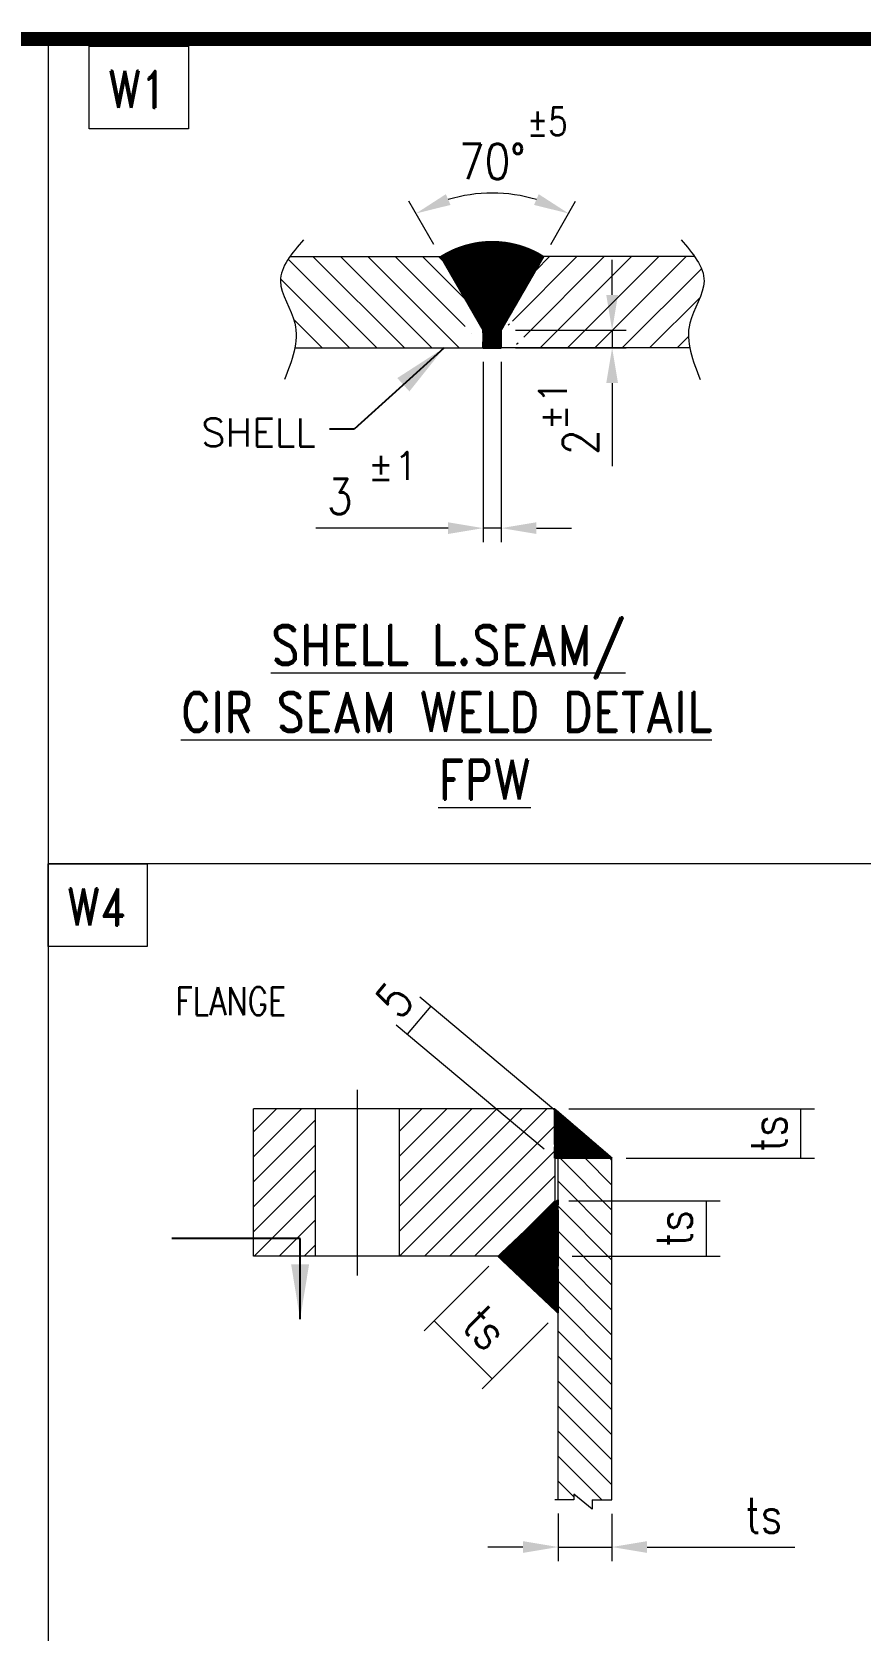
# Model space of a CAD drawing. Header units: inches. Extents: x -23478 to -9690, y -25762 to 11324.
# Drawn here: x -19582 to -19111, y 10298 to 11208 of the extents above; entities that cross this region are included whole.
import ezdxf
from ezdxf.enums import TextEntityAlignment as Align

# ---------------------------------------------------------------- set-up
doc = ezdxf.new("R2010")
doc.units = ezdxf.units.IN
doc.header["$LTSCALE"] = 200
doc.header["$MEASUREMENT"] = 0
doc.linetypes.add('CENTER2', pattern=[1.125, 0.75, -0.125, 0.125, -0.125])
doc.linetypes.add('DASHED', pattern=[0.75, 0.5, -0.25])
for name, color, linetype, lineweight in [('AM_5', 3, 'Continuous', 15), ('HAT', 8, 'Continuous', 9), ('OBJECT', 7, 'Continuous', 18)]:
    doc.layers.add(name, color=color, linetype=linetype, lineweight=lineweight)
for name, color, linetype in [('BORDER1', 3, 'Continuous'), ('BORDER2', 7, 'Continuous'), ('DIM', 1, 'Continuous'), ('DIMENSION', 8, 'Continuous'), ('EQ', 7, 'Continuous'), ('hatch', 120, 'Continuous'), ('text', 3, 'Continuous')]:
    doc.layers.add(name, color=color, linetype=linetype)
doc.styles.add('ROMANC', font='ROMANC', dxfattribs={"height": 5})
doc.styles.add('ROMAND', font='romand.shx', dxfattribs={"width": 0.8})
doc.styles.add('ROMANS', font='romans.shx', dxfattribs={"width": 0.85})
doc.styles.add('ROMANT', font='romant.shx')
doc.styles.add('RS', font='ROMANS.shx', dxfattribs={"width": 0.8})
doc.styles.get("Standard").update_dxf_attribs({"font": 'romans.shx'})
doc.dimstyles.new('2-12.5', dxfattribs={"dimscale": 12.5, "dimtxt": 2, "dimasz": 2.5, "dimexe": 1.25, "dimexo": 1.25, "dimgap": 1, "dimtad": 1, "dimdec": 0, "dimzin": 4, "dimdsep": 46, "dimtxsty": 'RS', "dimcen": 1, "dimclrd": 252, "dimclre": 252, "dimclrt": 3, "dimadec": 1, "dimazin": 1, "dimtfac": 1, "dimtdec": 0, "dimtmove": 0, "dimatfit": 3, "dimfxl": 1, "dimtfill": 1, "dimtfillclr": 256, "dimtzin": 0, "dimlwd": -1, "dimlwe": -1, "dimarcsym": 1})
doc.dimstyles.new('VEP-8', dxfattribs={"dimscale": 8, "dimtxt": 2.5, "dimasz": 2.5, "dimexe": 1, "dimexo": 1, "dimgap": 1, "dimtad": 1, "dimdec": 1, "dimlfac": -1, "dimzin": 9, "dimdsep": 46, "dimtxsty": 'ROMANS', "dimcen": 0, "dimclrd": 256, "dimclre": 256, "dimclrt": 3, "dimadec": 0, "dimazin": 2, "dimtfac": 1, "dimtdec": 1, "dimtmove": 0, "dimatfit": 3, "dimfxl": 1, "dimlwd": -1, "dimlwe": -1, "dimarcsym": 1})
doc.dimstyles.new('VEP-8$0', dxfattribs={"dimscale": 8, "dimtxt": 2.5, "dimasz": 2.5, "dimexe": 1, "dimexo": 1, "dimgap": 1, "dimtad": 1, "dimdec": 1, "dimlfac": -1, "dimzin": 9, "dimdsep": 46, "dimtxsty": 'ROMANS', "dimcen": 0, "dimclrd": 256, "dimclre": 256, "dimclrt": 3, "dimadec": 0, "dimazin": 2, "dimtfac": 1, "dimtdec": 1, "dimtmove": 0, "dimatfit": 3, "dimfxl": 1, "dimlwd": -1, "dimlwe": -1, "dimarcsym": 1})
pattern_1 = [(90.40990244, (8851.33008, 26840.599126), (-0.06249840057, -0.00044713038), []), (180.40990244, (8851.33008, 26840.599126), (0.00044713038, -0.06249840057), [])]

# ---------------------------------------------------------------- blocks, each defined once
blk = doc.blocks.new('*D95')
at = {"layer": 'AM_5', "color": 8, "transparency": 16777216}
for p, q in [((-19251.66, 11058.3), (-19251.66, 11078.3)), ((-19306.73, 11038.3), (-19243.66, 11038.3)), ((-19251.66, 11038.3), (-19251.66, 11028.1)), ((-19306.73, 11028.1), (-19243.66, 11028.1)), ((-19251.66, 11008.1), (-19251.66, 10960.77))]:
    blk.add_line(p, q, dxfattribs=at)
for points in [[(-19254.99, 11058.3), (-19248.32, 11058.3), (-19251.66, 11038.3)], [(-19254.99, 11008.1), (-19248.32, 11008.1), (-19251.66, 11028.1)]]:
    blk.add_solid(points, dxfattribs=at)
at = {"layer": 'Defpoints', "color": 0, "transparency": 16777216}
for p in [(-19314.73, 11038.3), (-19314.73, 11028.1), (-19251.66, 11028.1)]:
    blk.add_point(p, dxfattribs=at)
at = {"layer": 'AM_5', "color": 3, "transparency": 16777216, "insert": (-19269.66, 10974.43), "char_height": 20, "attachment_point": 5, "rotation": 90, "style": 'ROMANS'}
blk.add_mtext('2', dxfattribs=at)
blk = doc.blocks.new('*D96')
at = {"layer": 'AM_5', "color": 8, "transparency": 16777216}
for p, q in [((-19325.03, 11020.1), (-19325.03, 10917.48)), ((-19314.73, 11020.1), (-19314.73, 10917.48)), ((-19345.03, 10925.48), (-19420.36, 10925.48)), ((-19314.73, 10925.48), (-19325.03, 10925.48)), ((-19294.73, 10925.48), (-19274.73, 10925.48))]:
    blk.add_line(p, q, dxfattribs=at)
for points in [[(-19345.03, 10928.82), (-19345.03, 10922.15), (-19325.03, 10925.48)], [(-19294.73, 10928.82), (-19294.73, 10922.15), (-19314.73, 10925.48)]]:
    blk.add_solid(points, dxfattribs=at)
at = {"layer": 'Defpoints', "color": 0, "transparency": 16777216}
for p in [(-19325.03, 11028.1), (-19314.73, 11028.1), (-19314.73, 10925.48)]:
    blk.add_point(p, dxfattribs=at)
at = {"layer": 'AM_5', "color": 3, "transparency": 16777216, "insert": (-19406.7, 10943.48), "char_height": 20, "attachment_point": 5, "style": 'ROMANS'}
blk.add_mtext('3', dxfattribs=at)
blk = doc.blocks.new('*D97')
at = {"layer": 'AM_5', "color": 8, "transparency": 16777216}
for p, q in [((-19353.16, 11087.03), (-19367.33, 11111.58)), ((-19286.59, 11087.03), (-19272.42, 11111.58))]:
    blk.add_line(p, q, dxfattribs=at)
blk.add_arc((-19319.88, 11029.38), 86.91, 73.2143, 106.7857, dxfattribs=at)
for points in [[(-19343.65, 11109.53), (-19346.3, 11115.65), (-19363.33, 11104.65)], [(-19293.45, 11115.65), (-19296.1, 11109.53), (-19276.42, 11104.65)]]:
    blk.add_solid(points, dxfattribs=at)
at = {"layer": 'Defpoints', "color": 0, "transparency": 16777216}
for p in [(-19304.79, 11114.97), (-19349.16, 11080.1), (-19290.59, 11080.1), (-19325.03, 11038.3), (-19314.73, 11038.3)]:
    blk.add_point(p, dxfattribs=at)
at = {"layer": 'AM_5', "color": 3, "transparency": 16777216, "insert": (-19319.88, 11134.29), "char_height": 20, "attachment_point": 5, "style": 'ROMANS'}
blk.add_mtext('70%%D', dxfattribs=at)
blk = doc.blocks.new('*D98')
at = {"layer": 'AM_5', "color": 8, "transparency": 16777216}
for p, q in [((-19282.4, 10364.37), (-19282.4, 10337.27)), ((-19251.76, 10364.21), (-19251.76, 10337.27)), ((-19302.4, 10345.27), (-19322.4, 10345.27)), ((-19282.4, 10345.27), (-19251.76, 10345.27)), ((-19231.76, 10345.27), (-19147.62, 10345.27))]:
    blk.add_line(p, q, dxfattribs=at)
for points in [[(-19302.4, 10348.6), (-19302.4, 10341.93), (-19282.4, 10345.27)], [(-19231.76, 10348.6), (-19231.76, 10341.93), (-19251.76, 10345.27)]]:
    blk.add_solid(points, dxfattribs=at)
at = {"layer": 'Defpoints', "color": 0, "transparency": 16777216}
for p in [(-19282.4, 10372.37), (-19251.76, 10372.21), (-19251.76, 10345.27)]:
    blk.add_point(p, dxfattribs=at)
at = {"layer": 'AM_5', "color": 3, "transparency": 16777216, "insert": (-19165.33, 10363.27), "char_height": 20, "attachment_point": 5, "style": 'ROMANS'}
blk.add_mtext('ts', dxfattribs=at)
blk = doc.blocks.new('*D99')
at = {"layer": 'AM_5', "color": 8, "transparency": 16777216}
for p, q in [((-19276.26, 10594.75), (-19136.5, 10594.75)), ((-19144.5, 10594.75), (-19144.5, 10566.66)), ((-19243.76, 10566.66), (-19136.5, 10566.66))]:
    blk.add_line(p, q, dxfattribs=at)
at = {"layer": 'Defpoints', "color": 0, "transparency": 16777216}
for p in [(-19284.26, 10594.75, -0.21), (-19251.76, 10566.66, -0.21), (-19144.5, 10566.66)]:
    blk.add_point(p, dxfattribs=at)
at = {"layer": 'AM_5', "color": 3, "transparency": 16777216, "insert": (-19162.5, 10580.7), "char_height": 20, "attachment_point": 5, "rotation": 90, "style": 'ROMANS'}
blk.add_mtext('ts', dxfattribs=at)
blk = doc.blocks.new('*D100')
at = {"layer": 'AM_5', "color": 8, "transparency": 16777216}
for p, q in [((-19276.26, 10542.5), (-19190.23, 10542.5)), ((-19198.23, 10542.5), (-19198.23, 10510.81)), ((-19274.4, 10510.81), (-19190.23, 10510.81))]:
    blk.add_line(p, q, dxfattribs=at)
at = {"layer": 'Defpoints', "color": 0, "transparency": 16777216}
for p in [(-19284.26, 10542.5, -0.21), (-19282.4, 10510.81, -0.21), (-19198.23, 10510.81)]:
    blk.add_point(p, dxfattribs=at)
at = {"layer": 'AM_5', "color": 3, "transparency": 16777216, "insert": (-19216.23, 10526.65), "char_height": 20, "attachment_point": 5, "rotation": 90, "style": 'ROMANS'}
blk.add_mtext('ts', dxfattribs=at)
blk = doc.blocks.new('*D101')
at = {"layer": 'AM_5', "color": 8, "transparency": 16777216}
for p, q in [((-19257.88, 10571.8), (-19361.07, 10658.38)), ((-19354.94, 10653.24), (-19368.37, 10637.23)), ((-19290.38, 10571.8), (-19374.5, 10642.38))]:
    blk.add_line(p, q, dxfattribs=at)
at = {"layer": 'Defpoints', "color": 0, "transparency": 16777216}
for p in [(-19368.37, 10637.23), (-19284.25, 10566.66, -0.21), (-19251.75, 10566.66, -0.21)]:
    blk.add_point(p, dxfattribs=at)
at = {"layer": 'AM_5', "color": 3, "transparency": 16777216, "insert": (-19375.44, 10656.81), "char_height": 20, "attachment_point": 5, "rotation": 50, "style": 'ROMANS'}
blk.add_mtext('5', dxfattribs=at)
blk = doc.blocks.new('*D102')
at = {"layer": 'AM_5', "color": 8, "transparency": 16777216}
for p, q in [((-19321.75, 10505.15), (-19358.57, 10468.33)), ((-19352.92, 10473.98), (-19320.01, 10441.08)), ((-19288.06, 10473.02), (-19325.67, 10435.42))]:
    blk.add_line(p, q, dxfattribs=at)
at = {"layer": 'Defpoints', "color": 0, "transparency": 16777216}
for p in [(-19316.09, 10510.81), (-19282.4, 10478.68), (-19320.01, 10441.08)]:
    blk.add_point(p, dxfattribs=at)
at = {"layer": 'AM_5', "color": 3, "transparency": 16777216, "insert": (-19323.74, 10470.26), "char_height": 20, "attachment_point": 5, "rotation": 315, "style": 'ROMANS'}
blk.add_mtext('ts', dxfattribs=at)
blk = doc.blocks.new('*U44')
at = {"layer": 'BORDER1', "color": 154, "true_color": 0x1859a9, "const_width": 1}
blk.add_lwpolyline([(0, 564), (796, 564), (796, 0), (0, 0)], close=True, dxfattribs=at)
at = {"layer": 'BORDER2', "flags": 8}
for tag, height, style, p in [('REV-B', 2.7, 'ROMANS', (662.76, 125.68)), ('REV-A', 2.7, 'ROMANS', (662.76, 118.68)), ('RE-B', 7, 'ROMANT', (745.34, 6.15))]:
    blk.add_attdef(tag, text='', height=height, dxfattribs=dict(at, style=style)).set_placement(p, align=Align.CENTER)
at = {"layer": 'BORDER2', "style": 'ROMANS', "width": 4.59626}
for tag, p, p2 in [('DATE-B', (668.47, 125.68), (681.47, 125.68)), ('DATE-A', (668.47, 118.68), (681.47, 118.68))]:
    blk.add_attdef(tag, text='', height=2.7, dxfattribs=at).set_placement(p, p2, align=Align.FIT)
at = {"layer": 'BORDER2'}
for tag, height, style, p in [('DRN-B', 2.7, 'ROMANS', (689.55, 125.68)), ('CHD-B', 2.7, 'ROMANS', (701.61, 125.68)), ('APD-B', 2.7, 'ROMANS', (713.32, 125.68)), ('DRN-A', 2.7, 'ROMANS', (689.55, 118.68)), ('CHD-A', 2.7, 'ROMANS', (701.61, 118.68)), ('APD-A', 2.7, 'ROMANS', (713.32, 118.68)), ('CONS_CONT_VEND', 3.5, 'ROMANC', (726, 61.94))]:
    blk.add_attdef(tag, text='', height=height, dxfattribs=dict(at, style=style)).set_placement(p, align=Align.CENTER)
at = {"layer": 'BORDER2', "style": 'ROMANS', "width": 0.8}
for tag, p, height in [('1:X', (670.77, 103.49), 3), ('LOC', (709.61, 103.49), 3), ('PROJ_NO', (774.84, 103.49), 3), ('CONS_DRG_NO', (681.74, 53.26), 2.5)]:
    blk.add_attdef(tag, p, '', height=height, dxfattribs=at)
at = {"layer": 'BORDER2', "lineweight": 30, "width": 0.8, "flags": 104}
for tag, p in [('COMMENTS-B', (719.88, 127.5)), ('COMMENTS-A', (719.88, 120.5))]:
    blk.add_attdef(tag, text='', height=2.2, dxfattribs=at).set_placement(p, align=Align.MIDDLE_LEFT)
at = {"layer": 'BORDER2', "style": 'ROMANS', "width": 0.8}
for tag, p in [('PROJECT_TITLE_1', (726, 45.91)), ('PROJECT_TITLE_2', (726, 40.58))]:
    blk.add_attdef(tag, text='', height=3.5, dxfattribs=at).set_placement(p, align=Align.MIDDLE)
at = {"layer": 'BORDER2', "style": 'ROMANT', "width": 0.8}
for tag, p in [('DRG_TITLE_1', (726, 29.73)), ('DRG_TITLE_2', (726, 23.03)), ('DRG_TITLE_3', (726, 16.33))]:
    blk.add_attdef(tag, text='', height=4, dxfattribs=at).set_placement(p, align=Align.CENTER)
at = {"layer": 'BORDER2', "style": 'ROMANT'}
for tag, p in [('AR', (668.95, 6.15)), ('PA', (683.03, 6.15)), ('DC', (697.09, 6.15)), ('TS', (775.94, 6.15))]:
    blk.add_attdef(tag, p, '', height=7, dxfattribs=at)
for tag, p in [('SRNO', (736.79, 6.15)), ('SH', (771.83, 6.2))]:
    blk.add_attdef(tag, text='', height=7, dxfattribs=at).set_placement(p, align=Align.RIGHT)
at = {"layer": 'BORDER2', "style": 'ROMANS', "flags": 2}
blk.add_attdef('TB_VERSION', text='', height=2, dxfattribs=at).set_placement((1, -1), align=Align.TOP_LEFT)

msp = doc.modelspace()

# ---------------------------------------------------------------- hatches: boundary and pattern name
at = {"layer": 'DIMENSION', "linetype": 'DASHED'}
h = msp.add_hatch(dxfattribs=at)
h.set_pattern_fill('ANSI37', color=5, scale=0.5, angle=45.4099)
h.set_pattern_definition([(90.40990244, (8851.33008, 26728.67113), (-0.06249840057, -0.00044713038), []), (180.40990244, (8851.33008, 26728.67113), (0.00044713038, -0.06249840057), [])])
edge = h.paths.add_edge_path()
edge.add_arc((-19319.88, 11033.71), 54.86, 57.73704, 122.26296)
edge.add_line((-19349.16, 11080.1), (-19328.74, 11044.73))
edge.add_ellipse((-19320.03, 11033.47), major_axis=(18.11, 0), ratio=0.709682, start_angle=60.33991, end_angle=118.74906, ccw=False)
edge.add_line((-19311.07, 11044.63), (-19290.59, 11080.1))
edge = h.paths.add_edge_path()
edge.add_line((-19314.73, 11038.3), (-19311.07, 11044.63))
edge.add_ellipse((-19320.03, 11033.47), major_axis=(18.11, 0), ratio=0.709682, start_angle=60.33991, end_angle=118.74906)
edge.add_line((-19328.74, 11044.73), (-19325.03, 11038.3))
edge.add_line((-19325.03, 11038.3), (-19325.03, 11028.1))
edge.add_line((-19325.03, 11028.1), (-19319.88, 11028.1))
edge.add_line((-19319.88, 11028.1), (-19314.73, 11028.1))
edge.add_line((-19314.73, 11028.1), (-19314.73, 11038.3))
h = msp.add_hatch(dxfattribs=at)
h.set_pattern_fill('ANSI37', color=5, scale=0.5, angle=45.4099024)
h.paths.add_polyline_path([(-19284.26, 10594.74), (-19284.26, 10566.66), (-19251.76, 10566.87)])
h = msp.add_hatch(dxfattribs=at)
h.set_pattern_fill('ANSI37', color=5, scale=0.5, angle=45.4099)
h.set_pattern_definition(pattern_1)
h.paths.add_polyline_path([(-19282.4, 10510.81), (-19316.46, 10510.81), (-19282.4, 10543)])
h = msp.add_hatch(dxfattribs=at)
h.set_pattern_fill('ANSI37', color=5, scale=0.5, angle=45.4099)
h.set_pattern_definition(pattern_1)
h.paths.add_polyline_path([(-19282.4, 10510.81), (-19316.46, 10510.81), (-19282.4, 10478.61)])
at = {"layer": 'HAT', "lineweight": 15, "ltscale": 0.02}
h = msp.add_hatch(dxfattribs=at)
h.set_pattern_fill('ANSI31', color=256, scale=3.466902, angle=90)
h.set_pattern_definition([(135, (-117907.341, 61214.914), (-7.7834164, -7.7834164), [])])
edge = h.paths.add_edge_path()
edge.add_ellipse((-19320.03, 11033.47), major_axis=(18.11, 0), ratio=0.709682, start_angle=118.74906, end_angle=204.6865, ccw=False)
edge.add_line((-19328.74, 11044.73), (-19347.39, 11077.04))
edge.add_line((-19347.39, 11077.04), (-19350.46, 11080.1))
edge.add_line((-19350.46, 11080.1), (-19435.07, 11080.1))
edge.add_spline(control_points=[(-19435.07, 11080.1), (-19438.27, 11075.56), (-19444.1, 11063.54), (-19430.82, 11045.8), (-19431.35, 11032.82), (-19432.27, 11028.1)], knot_values=[25.813643, 25.813643, 25.813643, 25.813643, 62.193451, 120.652531, 153.865408, 153.865408, 153.865408, 153.865408], degree=3, periodic=0)
edge.add_line((-19432.27, 11028.1), (-19336.48, 11028.1))
h = msp.add_hatch(dxfattribs=at)
h.set_pattern_fill('ANSI31,_O', color=256, scale=3.466909)
h.set_pattern_definition([(45, (-31011.033, 10766.85), (-7.783432, 7.783432), [])])
edge = h.paths.add_edge_path()
edge.add_line((-19290.59, 11080.1), (-19311.07, 11044.63))
edge.add_ellipse((-19320.03, 11033.47), major_axis=(18.11, 0), ratio=0.709682, start_angle=-24.6865, end_angle=60.33991, ccw=False)
edge.add_line((-19303.58, 11028.1), (-19208, 11028.1))
edge.add_spline(control_points=[(-19201.58, 11010.05), (-19205.81, 11020.83), (-19213.3, 11039.95), (-19195.65, 11063.54), (-19201.49, 11075.56), (-19204.69, 11080.1)], knot_values=[25.813643, 25.813643, 25.813643, 25.813643, 101.195715, 159.654795, 196.034603, 196.034603, 196.034603, 196.034603], degree=3, periodic=0)
edge.add_line((-19204.69, 11080.1), (-19290.59, 11080.1))
at = {"layer": 'HAT', "lineweight": 15}
h = msp.add_hatch(dxfattribs=at)
h.set_pattern_fill('ANSI31', color=256, scale=80.481653, style=0)
h.set_pattern_definition([(45, (-95189.152, -45703.073), (-7.1136403, 7.1136403), [])])
h.paths.add_polyline_path([(-19420.63, 10594.75), (-19455.71, 10594.75), (-19455.71, 10510.81), (-19430.6, 10510.81), (-19420.63, 10510.81)])
h = msp.add_hatch(dxfattribs=at)
h.set_pattern_fill('ANSI31', color=256, scale=80.481653, style=0)
h.set_pattern_definition([(45, (-62439.793, -29383.561), (-7.1136403, 7.1136403), [])])
h.paths.add_polyline_path([(-19284.26, 10594.75), (-19372.83, 10594.75), (-19372.83, 10510.81), (-19284.26, 10510.81)])
h = msp.add_hatch(dxfattribs=at)
h.set_pattern_fill('ANSI31', color=256, scale=80.482457, angle=90, style=0)
h.set_pattern_definition([(135, (-19861.935, 10677.785), (-7.11371, -7.11371), [])])
h.paths.add_polyline_path([(-19282.4, 10566.66), (-19282.4, 10372.21), (-19273.43, 10372.21), (-19273.43, 10375.43), (-19263.01, 10366.78), (-19263.01, 10372.21), (-19251.76, 10372.21), (-19251.76, 10566.66)])

# ---------------------------------------------------------------- linework, layer by layer
at = {"layer": 'DIM', "color": 4, "lineweight": 15, "ltscale": 0.01}
msp.add_line((-19306.6, 11028.1, 1.01), (-19251.66, 11028.1, 1.01), dxfattribs=at)
at = {"layer": 'DIMENSION', "color": 32, "lineweight": 15}
msp.add_lwpolyline([(-19549.26, 11199.9), (-19492.88, 11199.9), (-19492.88, 11152.92), (-19549.26, 11152.92)], close=True, dxfattribs=at)
at = {"layer": 'DIMENSION', "color": 32, "lineweight": 15, "elevation": 1.04}
msp.add_lwpolyline([(-19572.66, 10734.26), (-19516.28, 10734.26), (-19516.28, 10687.29), (-19572.66, 10687.29)], close=True, dxfattribs=at)
at = {"layer": 'EQ', "lineweight": 15, "ltscale": 4}
for p, q in [((-19435.07, 11080.1, 1.01), (-19349.16, 11080.1, 1.01)), ((-19325.03, 11038.3, 1.01), (-19349.16, 11080.1, 1.01)), ((-19314.73, 11038.3, 1.01), (-19290.59, 11080.1, 1.01)), ((-19204.69, 11080.1, 1.01), (-19290.59, 11080.1, 1.01)), ((-19325.03, 11038.3, 1.01), (-19325.03, 11028.1, 1.01)), ((-19314.73, 11038.3, 1.01), (-19314.73, 11028.1, 1.01)), ((-19432.27, 11028.1, 1.01), (-19319.88, 11028.1, 1.01)), ((-19207.48, 11028.1, 1.01), (-19319.88, 11028.1, 1.01))]:
    msp.add_line(p, q, dxfattribs=at)
at = {"layer": 'EQ', "lineweight": 15}
for p, q in [((-19284.26, 10594.75, -0.03), (-19455.71, 10594.75, -0.03)), ((-19455.71, 10510.81, -0.03), (-19455.71, 10594.75, -0.03)), ((-19420.63, 10594.75, -0.03), (-19420.63, 10510.81, -0.03)), ((-19372.83, 10594.75, -0.03), (-19372.83, 10510.81, -0.03)), ((-19284.26, 10594.75, -0.03), (-19284.26, 10542.5, -0.03)), ((-19284.26, 10594.75, -0.21), (-19251.76, 10566.87, -0.03)), ((-19284.26, 10566.66, -0.03), (-19251.76, 10566.66, -0.03)), ((-19282.4, 10372.21, -0.03), (-19282.4, 10566.66, -0.03)), ((-19251.76, 10372.21, -0.03), (-19251.76, 10566.87, -0.03)), ((-19430.6, 10510.81, -0.03), (-19455.71, 10510.81, -0.03)), ((-19282.4, 10510.81, -0.03), (-19430.6, 10510.81, -0.03))]:
    msp.add_line(p, q, dxfattribs=at)
at = {"layer": 'EQ', "lineweight": 15, "ltscale": 4}
msp.add_arc((-19319.88, 11033.71, 1.01), 54.86, 57.73704, 122.26296, dxfattribs=at)
at = {"layer": 'hatch', "lineweight": 15, "ltscale": 0.01}
for p, q in [((-19347.39, 11077.04, 1.01), (-19350.46, 11080.1, 1.01)), ((-19263.01, 10366.78, -0.03), (-19273.43, 10375.43, -0.03)), ((-19273.43, 10375.43, -0.03), (-19273.43, 10372.21, -0.03)), ((-19273.43, 10372.21, -0.03), (-19284.26, 10372.21, -0.03)), ((-19263.01, 10372.21, -0.03), (-19251.76, 10372.21, -0.03)), ((-19263.01, 10372.21, -0.03), (-19263.01, 10366.78, -0.03))]:
    msp.add_line(p, q, dxfattribs=at)
for points in [[(-19427.3, 11089.71, 1.01), (-19440.44, 11066.17, 1.01), (-19432.28, 11042.19, 1.01), (-19438.17, 11010.05, 1.01)], [(-19212.45, 11089.71, 1.01), (-19199.32, 11066.17, 1.01), (-19207.47, 11042.19, 1.01), (-19201.58, 11010.05, 1.01)]]:
    msp.add_spline(points, degree=3, dxfattribs=at)
at = {"layer": 'OBJECT', "color": 252, "lineweight": 15}
for p, q in [((-19572.66, 11204.03), (-19572.66, 7731.27, 0.02)), ((-18623.34, 10734.26, 0.99), (-19572.66, 10734.26, 1.04))]:
    msp.add_line(p, q, dxfattribs=at)
at = {"layer": 'OBJECT', "color": 1, "linetype": 'CENTER2', "lineweight": 15, "ltscale": 5}
msp.add_line((-19396.73, 10605.7, -0.03), (-19396.73, 10499.86, -0.03), dxfattribs=at)

# ---------------------------------------------------------------- block references
at = {"layer": 'BORDER1', "lineweight": 9, "xscale": 8.000000000000005, "yscale": 8.000000000000005, "zscale": 8.000000000000005}
msp.add_blockref('*U44', (-22815.09, 6692.03), dxfattribs=at)

# ---------------------------------------------------------------- texts
at = {"layer": 'OBJECT', "color": 3, "lineweight": 15, "style": 'RS'}
msp.add_text('±1', height=16, rotation=90, dxfattribs=at).set_placement((-19277.45, 10981.07, 1.01))
for s, p in [('SHELL', (-19485.51, 10971.99, 1.01)), ('±1', (-19390.89, 10953, 1.01))]:
    msp.add_text(s, height=16, dxfattribs=at).set_placement(p)
at = {"layer": 'OBJECT', "color": 3, "lineweight": 15, "style": 'RS', "width": 0.8}
msp.add_text('FLANGE', height=16, dxfattribs=at).set_placement((-19500.25, 10648.15, -0.03))
at = {"layer": 'OBJECT', "color": 3, "lineweight": 15, "insert": (-19288.57, 11156.98, 1.01), "char_height": 16, "attachment_point": 5, "style": 'RS'}
msp.add_mtext('%%P5', dxfattribs=at)
at = {"layer": 'text', "color": 3, "lineweight": 15, "style": 'ROMAND', "width": 0.85}
for s, height, p in [('%%USHELL L.SEAM/', 22.6022, (-19445.87, 10847.63, 1.06)), ('%%UCIR SEAM WELD DETAIL', 22.6022, (-19497.17, 10809.54, 1.06)), ('%%UFPW', 22.602, (-19350.63, 10770.98, 1.06))]:
    msp.add_text(s, height=height, rotation=0.00011, dxfattribs=at).set_placement(p)
at = {"layer": 'text', "color": 64, "lineweight": 15, "char_height": 20.996, "attachment_point": 5, "style": 'ROMAND'}
for s, insert in [('\\A1;W1', (-19521.89, 11175.37)), ('\\A1;W4', (-19545.29, 10709.73, 1.04))]:
    msp.add_mtext(s, dxfattribs=dict(at, insert=insert))

# ---------------------------------------------------------------- dimensions: what is measured, and where the dimension line sits
at = {"layer": 'AM_5'}
dim = msp.add_angular_dim_2l(base=(-19304.79, 11114.97), line1=((-19325.03, 11038.3, 1.01), (-19349.16, 11080.1, 1.01)), line2=((-19314.73, 11038.3, 1.01), (-19290.59, 11080.1, 1.01)), text='70%%D', dimstyle='VEP-8', override={"dimclrd": 8, "dimclre": 8, "dimadec": 1}, dxfattribs=at)
dim.commit()
dim.dimension.update_dxf_attribs({"geometry": '*D97', "text_midpoint": (-19319.88, 11116.29, 1.01), "dimtype": 162})
dim = msp.add_linear_dim(base=(-19251.66, 11028.1, 1.01), p1=(-19314.73, 11038.3, 1.01), p2=(-19314.73, 11028.1, 1.01), angle=90, text='2', dimstyle='VEP-8$0', override={"dimclrd": 8, "dimclre": 8}, dxfattribs=at)
dim.commit()
dim.dimension.update_dxf_attribs({"geometry": '*D95', "text_midpoint": (-19269.66, 10974.43, 1.01)})
for base, p1, p2, text, picture, middle in [((-19314.73, 10925.48, 1.01), (-19325.03, 11028.1, 1.01), (-19314.73, 11028.1, 1.01), '3', '*D96', (-19406.7, 10925.48, 1.01)), ((-19251.76, 10345.27, -0.03), (-19282.4, 10372.37, -0.03), (-19251.76, 10372.21, -0.03), 'ts', '*D98', (-19165.33, 10345.27, -0.03))]:
    dim = msp.add_linear_dim(base=base, p1=p1, p2=p2, text=text, dimstyle='VEP-8$0', override={"dimclrd": 8, "dimclre": 8}, dxfattribs=at)
    dim.commit()
    dim.dimension.update_dxf_attribs({"geometry": picture, "text_midpoint": middle, "dimtype": 160})
for base, p1, p2, angle, text, picture, middle in [((-19368.37, 10637.23, 0.18), (-19251.75, 10566.66, -0.03), (-19284.25, 10566.66, -0.03), 50, '5', '*D101', (-19361.65, 10645.24, 0.18)), ((-19144.5, 10566.66, 0.18), (-19284.26, 10594.75, -0.03), (-19251.76, 10566.66, -0.03), 90, 'ts', '*D99', (-19144.5, 10580.7, 0.18)), ((-19198.23, 10510.81, 0.18), (-19284.26, 10542.5, -0.03), (-19282.4, 10510.81, -0.03), 90, 'ts', '*D100', (-19198.23, 10526.65, 0.18)), ((-19320.01, 10441.08, -0.03), (-19316.09, 10510.81, -0.03), (-19282.4, 10478.68, -0.03), 135, 'ts', '*D102', (-19336.46, 10457.53, -0.03))]:
    dim = msp.add_linear_dim(base=base, p1=p1, p2=p2, angle=angle, text=text, dimstyle='VEP-8$0', override={"dimclrd": 8, "dimclre": 8}, dxfattribs=at)
    dim.commit()
    dim.dimension.update_dxf_attribs({"geometry": picture, "text_midpoint": middle, "dimtype": 160})

# ---------------------------------------------------------------- leaders
at = {"layer": 'DIM', "lineweight": 15, "ltscale": 0.8}
msp.add_leader([(-19347.33, 11028.1, 1.01), (-19398.41, 10981.87, 1.01), (-19412.49, 10981.87, 1.01)], dimstyle='2-12.5', dxfattribs=at)
msp.add_leader([(-19429.26, 10475.09, -0.03), (-19429.26, 10521.03, -0.03), (-19502.2, 10521.03, -0.03)], dimstyle='2-12.5', override={"dimadec": 0}, dxfattribs=at)

doc.saveas('drawing.dxf')
